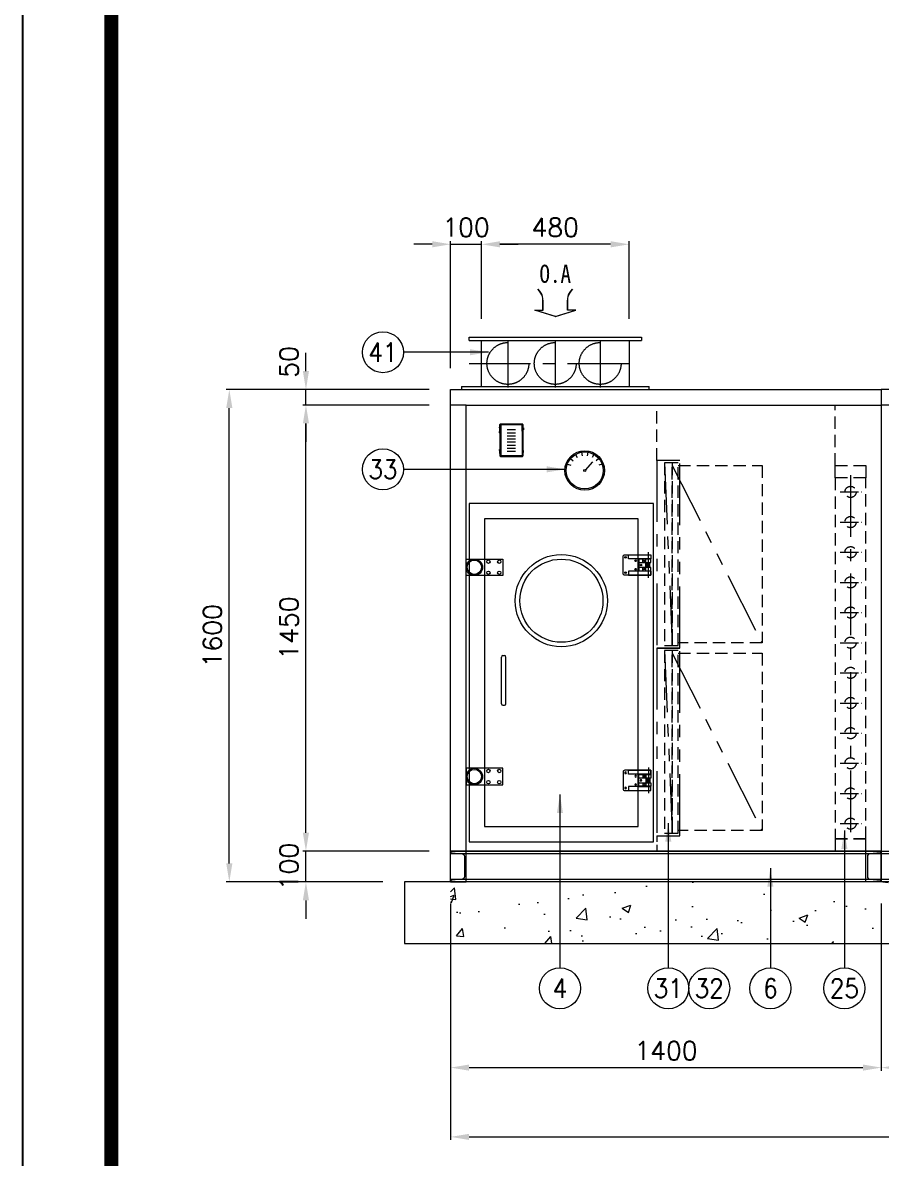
# Model space of a CAD drawing. Extents: x -122 to 18192, y -547 to 12454.
# Drawn here: x -122 to 2669, y 1709 to 5399 of the extents above; entities that cross this region are included whole.
import ezdxf
from ezdxf.enums import TextEntityAlignment as Align

# ---------------------------------------------------------------- set-up
doc = ezdxf.new("R2010")
doc.units = 0
doc.header["$LTSCALE"] = 80
doc.header["$MEASUREMENT"] = 0
for name, pattern in [('CEN', [26, 20, -2, 2, -2]), ('CENTER2', [1.125, 0.75, -0.125, 0.125, -0.125]), ('CENTERX2', [4, 2.5, -0.5, 0.5, -0.5]), ('HID', [6, 4, -2]), ('HIDDEN', [0.375, 0.25, -0.125]), ('HIDDENX2', [0.75, 0.5, -0.25]), ('PHANTOM', [5, 2.5, -0.5, 0.5, -0.5, 0.5, -0.5]), ('PHANTOMX2', [5, 2.5, -0.5, 0.5, -0.5, 0.5, -0.5])]:
    doc.linetypes.add(name, pattern=pattern)
doc.layers.get('0').update_dxf_attribs({"linetype": 'CONTINUOUS', "lineweight": 18})
doc.layers.get('DEFPOINTS').update_dxf_attribs({"linetype": 'CONTINUOUS', "lineweight": 18})
for name, color, linetype, lineweight in [('2', 2, 'HIDDENX2', 18), ('ACT', 7, 'CONTINUOUS', 18), ('CEN', 1, 'CEN', 18), ('DIM', 4, 'CONTINUOUS', 18), ('LIN', 2, 'CONTINUOUS', 18), ('NO', 2, 'CONTINUOUS', 18), ('PHAN', 2, 'PHANTOM', 18), ('S', 3, 'CONTINUOUS', 18), ('SMS', 220, 'CONTINUOUS', 18), ('SOL-M-1', 4, 'CONTINUOUS', 18)]:
    doc.layers.add(name, color=color, linetype=linetype, lineweight=lineweight)
doc.layers.add('FORM', color=7, linetype='CONTINUOUS')
doc.styles.add('GSC', font='romans.shx', dxfattribs={"width": 0.8, "height": 4, "bigfont": 'ghs.shx'})
doc.styles.add('ITALICT', font='TXT', dxfattribs={"width": 0.95, "height": 3})
doc.styles.get("Standard").update_dxf_attribs({"font": 'txt.shx', "bigfont": '2hs.shx'})
doc.dimstyles.get("Standard").update_dxf_attribs({"dimscale": 0, "dimtxt": 60, "dimasz": 60, "dimexe": 10, "dimexo": 70, "dimgap": 25, "dimtad": 1, "dimdec": 0, "dimlfac": -1, "dimzin": 0, "dimdsep": 46, "dimtxsty": 'Standard', "dimcen": 0, "dimclrd": 1, "dimclre": 1, "dimadec": 0, "dimazin": 0, "dimtfac": 1, "dimtdec": 0, "dimtix": 1, "dimtmove": 1, "dimatfit": 2, "dimfxl": 0, "dimtolj": 1, "dimtzin": 0, "dimlwd": 5, "dimlwe": 5, "dimarcsym": 0})

# ---------------------------------------------------------------- blocks, each defined once
blk = doc.blocks.new('*D13')
at = {"color": 1, "linetype": 'Continuous', "lineweight": 5}
for p, q in [((1269, 2536.9), (1269, 1993.4)), ((2669, 2536.9), (2669, 1993.4)), ((1329, 2003.4), (2609, 2003.4))]:
    blk.add_line(p, q, dxfattribs=at)
at = {"color": 1, "linetype": 'Continuous'}
for points in [[(1329, 2013.4), (1329, 1993.4), (1269, 2003.4)], [(2609, 2013.4), (2609, 1993.4), (2669, 2003.4)]]:
    blk.add_solid(points, dxfattribs=at)
at = {"layer": 'DEFPOINTS', "color": 0, "linetype": 'Continuous'}
for p in [(1269, 2606.9), (2669, 2606.9), (2669, 2003.4)]:
    blk.add_point(p, dxfattribs=at)
at = {"color": 0, "linetype": 'Continuous', "insert": (1969, 2058.4), "char_height": 60, "attachment_point": 5}
blk.add_mtext('\\A1;1400', dxfattribs=at)
blk = doc.blocks.new('*D15')
at = {"color": 1, "linetype": 'Continuous', "lineweight": 5}
for p, q in [((1369, 4436.9), (1369, 4689.2)), ((1849, 4436.9), (1849, 4689.2)), ((1789, 4679.2), (1429, 4679.2))]:
    blk.add_line(p, q, dxfattribs=at)
at = {"color": 1, "linetype": 'Continuous'}
for points in [[(1429, 4689.2), (1429, 4669.2), (1369, 4679.2)], [(1789, 4689.2), (1789, 4669.2), (1849, 4679.2)]]:
    blk.add_solid(points, dxfattribs=at)
at = {"layer": 'DEFPOINTS', "color": 0, "linetype": 'Continuous'}
for p in [(1369, 4679.2), (1369, 4366.9), (1849, 4366.9)]:
    blk.add_point(p, dxfattribs=at)
at = {"color": 0, "linetype": 'Continuous', "insert": (1609, 4734.2), "char_height": 60, "attachment_point": 5}
blk.add_mtext('\\A1;480', dxfattribs=at)
blk = doc.blocks.new('*D17')
at = {"color": 1, "linetype": 'Continuous', "lineweight": 5}
for p, q in [((798.5, 2766.9), (798.5, 2826.9)), ((1199, 2706.9), (788.5, 2706.9)), ((798.5, 2606.9), (798.5, 2706.9)), ((1049, 2606.9), (788.5, 2606.9)), ((798.5, 2546.9), (798.5, 2486.9))]:
    blk.add_line(p, q, dxfattribs=at)
at = {"color": 1, "linetype": 'Continuous'}
for points in [[(788.5, 2766.9), (808.5, 2766.9), (798.5, 2706.9)], [(788.5, 2546.9), (808.5, 2546.9), (798.5, 2606.9)]]:
    blk.add_solid(points, dxfattribs=at)
at = {"layer": 'DEFPOINTS', "color": 0, "linetype": 'Continuous'}
for p in [(798.5, 2706.9), (1269, 2706.9), (1119, 2606.9)]:
    blk.add_point(p, dxfattribs=at)
at = {"color": 0, "linetype": 'Continuous', "insert": (743.5, 2656.9), "char_height": 60, "attachment_point": 5, "rotation": 90}
blk.add_mtext('\\A1;100', dxfattribs=at)
blk = doc.blocks.new('*D18')
at = {"color": 1, "linetype": 'Continuous', "lineweight": 5}
for p, q in [((1199, 4156.9), (788.5, 4156.9)), ((798.5, 2766.9), (798.5, 4096.9)), ((1199, 2706.9), (788.5, 2706.9))]:
    blk.add_line(p, q, dxfattribs=at)
at = {"color": 1, "linetype": 'Continuous'}
for points in [[(788.5, 4096.9), (808.5, 4096.9), (798.5, 4156.9)], [(788.5, 2766.9), (808.5, 2766.9), (798.5, 2706.9)]]:
    blk.add_solid(points, dxfattribs=at)
at = {"layer": 'DEFPOINTS', "color": 0, "linetype": 'Continuous'}
for p in [(798.5, 4156.9), (1269, 4156.9), (1269, 2706.9)]:
    blk.add_point(p, dxfattribs=at)
at = {"color": 0, "linetype": 'Continuous', "insert": (743.5, 3431.9), "char_height": 60, "attachment_point": 5, "rotation": 90}
blk.add_mtext('\\A1;1450', dxfattribs=at)
blk = doc.blocks.new('A$C25B1713D')
for p, q in [((47.6, 161.6), (55.6, 147.7)), ((74.8, 171.5), (77.6, 155.7)), ((103.8, 171.5), (101, 155.7)), ((131.1, 161.6), (123, 147.7)), ((10.9, 117.9), (26, 112.4)), ((25.4, 143), (37.7, 132.7)), ((93.4, 91.3), (126.3, 128)), ((153.3, 143), (141, 132.7)), ((167.8, 117.9), (152.7, 112.4))]:
    blk.add_line(p, q)
for radius in [89.3, 83.5, 4.57]:
    blk.add_circle((89.3, 89.3), radius)
blk = doc.blocks.new('M-F')
at = {"color": 2, "linetype": 'HIDDENX2'}
for points in [[(25.3, 8), (50.3, 8), (50.3, 602), (25.3, 602)], [(50.3, 8), (70, 8), (70, 602), (50.3, 602)]]:
    blk.add_lwpolyline(points, close=True, dxfattribs=at)
blk.add_lwpolyline([(70, 593.2), (342.3, 593.2), (342.3, 16.8), (70, 16.8)], dxfattribs=at)
at = {"layer": 'SMS', "linetype": 'PHANTOMX2'}
blk.add_lwpolyline([(0, 0), (75, 0), (75, 610), (0, 610)], close=True, dxfattribs=at)
at = {"layer": 'SOL-M-1', "color": 1, "linetype": 'PHANTOMX2'}
for p, q in [((25.3, 602), (50.3, 8)), ((50.3, 593.2), (342.3, 16.8))]:
    blk.add_line(p, q, dxfattribs=at)
blk = doc.blocks.new('*D21')
at = {"color": 1, "linetype": 'Continuous', "lineweight": 5}
for p, q in [((2669, 2536.9), (2669, 1993.4)), ((3569, 2536.9), (3569, 1993.4)), ((3509, 2003.4), (2729, 2003.4))]:
    blk.add_line(p, q, dxfattribs=at)
at = {"color": 1, "linetype": 'Continuous'}
for points in [[(2729, 2013.4), (2729, 1993.4), (2669, 2003.4)], [(3509, 2013.4), (3509, 1993.4), (3569, 2003.4)]]:
    blk.add_solid(points, dxfattribs=at)
at = {"layer": 'DEFPOINTS', "color": 0, "linetype": 'Continuous'}
for p in [(2669, 2606.9), (3569, 2606.9), (2669, 2003.4)]:
    blk.add_point(p, dxfattribs=at)
at = {"color": 0, "linetype": 'Continuous', "insert": (3119, 2058.4), "char_height": 60, "attachment_point": 5}
blk.add_mtext('\\A1;900', dxfattribs=at)
blk = doc.blocks.new('*D22')
at = {"color": 1, "linetype": 'Continuous', "lineweight": 5}
for p, q in [((1269, 4276.9), (1269, 4689.2)), ((1369, 4436.9), (1369, 4689.2)), ((1209, 4679.2), (1149, 4679.2)), ((1269, 4679.2), (1369, 4679.2)), ((1429, 4679.2), (1489, 4679.2))]:
    blk.add_line(p, q, dxfattribs=at)
at = {"color": 1, "linetype": 'Continuous'}
for points in [[(1209, 4689.2), (1209, 4669.2), (1269, 4679.2)], [(1429, 4689.2), (1429, 4669.2), (1369, 4679.2)]]:
    blk.add_solid(points, dxfattribs=at)
at = {"layer": 'DEFPOINTS', "color": 0, "linetype": 'Continuous'}
for p in [(1369, 4679.2), (1369, 4366.9), (1269, 4206.9)]:
    blk.add_point(p, dxfattribs=at)
at = {"color": 0, "linetype": 'Continuous', "insert": (1319, 4734.2), "char_height": 60, "attachment_point": 5}
blk.add_mtext('\\A1;100', dxfattribs=at)
blk = doc.blocks.new('*D28')
at = {"color": 1, "linetype": 'Continuous', "lineweight": 5}
for p, q in [((1269, 2536.9), (1269, 1768.2)), ((6869, 2536.9), (6869, 1768.2)), ((1329, 1778.2), (6809, 1778.2))]:
    blk.add_line(p, q, dxfattribs=at)
at = {"color": 1, "linetype": 'Continuous'}
for points in [[(1329, 1788.2), (1329, 1768.2), (1269, 1778.2)], [(6809, 1788.2), (6809, 1768.2), (6869, 1778.2)]]:
    blk.add_solid(points, dxfattribs=at)
at = {"layer": 'DEFPOINTS', "color": 0, "linetype": 'Continuous'}
for p in [(1269, 2606.9), (6869, 2606.9), (6869, 1778.2)]:
    blk.add_point(p, dxfattribs=at)
at = {"color": 0, "linetype": 'Continuous', "insert": (4069, 1833.2), "char_height": 60, "attachment_point": 5}
blk.add_mtext('\\A1;5600', dxfattribs=at)
blk = doc.blocks.new('*D33')
at = {"color": 1, "linetype": 'Continuous', "lineweight": 5}
for p, q in [((1199, 4206.9), (539.4, 4206.9)), ((549.4, 2666.9), (549.4, 4146.9)), ((1049, 2606.9), (539.4, 2606.9))]:
    blk.add_line(p, q, dxfattribs=at)
at = {"color": 1, "linetype": 'Continuous'}
for points in [[(539.4, 4146.9), (559.4, 4146.9), (549.4, 4206.9)], [(539.4, 2666.9), (559.4, 2666.9), (549.4, 2606.9)]]:
    blk.add_solid(points, dxfattribs=at)
at = {"layer": 'DEFPOINTS', "color": 0, "linetype": 'Continuous'}
for p in [(549.4, 4206.9), (1269, 4206.9), (1119, 2606.9)]:
    blk.add_point(p, dxfattribs=at)
at = {"color": 0, "linetype": 'Continuous', "insert": (494.4, 3406.9), "char_height": 60, "attachment_point": 5, "rotation": 90}
blk.add_mtext('\\A1;1600', dxfattribs=at)
blk = doc.blocks.new('경첩')
at = {"layer": 'PHAN'}
blk.add_line((0, -41.4), (0, 41.4), dxfattribs=at)
at = {"layer": 'SOL-M-1'}
for p, q in [((-33, 20), (7.7, 20)), ((-33, -19.6), (-33, 20)), ((7.7, 18.9), (-30.8, 18.9)), ((-30.8, 18.9), (-30.8, -18.5)), ((-30.8, 7.9), (7.7, 7.9)), ((-17.6, 7.9), (-17.6, 18.9)), ((-8.8, -18.5), (-8.8, 18.9)), ((-4.4, -7.5), (-4.4, 7.9)), ((4.4, -7.5), (4.4, 7.9)), ((7.7, 7.9), (7.7, 18.9)), ((7.7, -19.6), (-33, -19.6)), ((7.7, -7.5), (-30.8, -7.5)), ((-30.8, -18.5), (7.7, -18.5)), ((-17.6, -18.5), (-17.6, -7.5)), ((7.7, -7.5), (4.4, -7.5)), ((7.7, -18.5), (7.7, -7.5))]:
    blk.add_line(p, q, dxfattribs=at)
blk.add_lwpolyline([(7.7, -19.6), (7.7, -32.8), (-77, -32.8, -0.414214), (-82.5, -27.3), (-82.5, 27.7, -0.414214), (-77, 33.2), (7.7, 33.2), (7.7, 20)], format="xyb", dxfattribs=at)
for points in [[(7.7, 33.2), (7.7, 20), (-64.9, 20), (-64.9, 33.2)], [(7.7, -32.8), (7.7, -19.6), (-64.9, -19.6), (-64.9, -32.8)]]:
    blk.add_lwpolyline(points, close=True, dxfattribs=at)
for centre in [(-74.2, 25), (-41.2, 14), (-24.2, 0.2), (-13.2, 13.4), (-74.2, -24.5), (-41.2, -13.5), (-13.2, -13)]:
    blk.add_circle(centre, 2.75, dxfattribs=at)
blk = doc.blocks.new('500Wx1000H(SightGlass)')
at = {"layer": 'S', "lineweight": 15}
for p, q in [((9.9, 1100), (9.9, 0)), ((609.9, 1100), (9.9, 1100)), ((609.9, 0), (609.9, 1100)), ((59.9, 1050), (59.9, 50)), ((559.9, 1050), (59.9, 1050)), ((559.9, 50), (559.9, 1050)), ((114.9, 449), (114.9, 601)), ((119.9, 606), (124.9, 606)), ((129.9, 449), (129.9, 601)), ((119.9, 444), (124.9, 444)), ((59.9, 50), (559.9, 50)), ((9.9, 0), (609.9, 0))]:
    blk.add_line(p, q, dxfattribs=at)
for points in [[(0, 919.5), (119.9, 919.5), (119.9, 866), (0, 866)], [(0, 185.6), (119.9, 185.6), (119.9, 239.2), (0, 239.2)]]:
    blk.add_lwpolyline(points, close=True, dxfattribs=at)
for centre, radius in [((309.9, 784), 150), ((26.8, 892.7), 26.8), ((26.8, 892.7), 23.3), ((72.9, 910.8), 5.52), ((108, 910.8), 5.52), ((72.9, 874.7), 5.52), ((108, 874.7), 5.52), ((26.8, 212.4), 26.8), ((26.8, 212.4), 23.3), ((72.9, 230.5), 5.52), ((108, 230.5), 5.52), ((72.9, 194.3), 5.52), ((108, 194.3), 5.52)]:
    blk.add_circle(centre, radius, dxfattribs=at)
at = {"layer": 'S', "linetype": 'Continuous', "lineweight": 15}
blk.add_circle((309.9, 784), 135, dxfattribs=at)
at = {"layer": 'S', "lineweight": 15}
for centre, start, end in [((119.9, 601), 90, 180), ((124.9, 601), 0, 90), ((119.9, 449), 180, 270), ((124.9, 449), 270, 0)]:
    blk.add_arc(centre, 5, start, end, dxfattribs=at)
at = {"lineweight": 15}
blk.add_blockref('경첩', (592.8, 899.8), dxfattribs=at)
at = {"lineweight": 15, "xscale": -1, "rotation": 180}
blk.add_blockref('경첩', (592.8, 200.2), dxfattribs=at)
blk = doc.blocks.new('*D38')
at = {"color": 1, "linetype": 'Continuous', "lineweight": 5}
for p, q in [((798.5, 4266.9), (798.5, 4326.9)), ((1199, 4206.9), (788.5, 4206.9)), ((798.5, 4156.9), (798.5, 4206.9)), ((1199, 4156.9), (788.5, 4156.9)), ((798.5, 4096.9), (798.5, 4036.9))]:
    blk.add_line(p, q, dxfattribs=at)
at = {"color": 1, "linetype": 'Continuous'}
for points in [[(788.5, 4266.9), (808.5, 4266.9), (798.5, 4206.9)], [(788.5, 4096.9), (808.5, 4096.9), (798.5, 4156.9)]]:
    blk.add_solid(points, dxfattribs=at)
at = {"layer": 'DEFPOINTS', "color": 0, "linetype": 'Continuous'}
for p in [(798.5, 4206.9), (1269, 4206.9), (1269, 4156.9)]:
    blk.add_point(p, dxfattribs=at)
at = {"color": 0, "linetype": 'Continuous', "insert": (743.5, 4296.9), "char_height": 60, "attachment_point": 5, "rotation": 90}
blk.add_mtext('\\A1;50', dxfattribs=at)
blk = doc.blocks.new('LED LAMP')
at = {"lineweight": 0}
for p, q in [((-39.2, 91.9), (-39.2, 94.4)), ((-39.2, 94.4), (-37.5, 94.4)), ((-39.2, 91.9), (-39.2, 84.6)), ((-39.2, 91.9), (-36.9, 91.9)), ((-39.2, 84.6), (-39.2, 82.1)), ((-39.2, 84.6), (-36.9, 84.6)), ((-39.2, 82.1), (-37.5, 82.1)), ((-38.2, 91.9), (-38.2, 84.6)), ((-37.5, 94.4), (-37.5, 102.2)), ((-37.5, 91.9), (-37.5, 84.6)), ((-37.5, 81.1), (-37.5, 82.1)), ((-37.5, 74.1), (-37.5, 21.3)), ((-36.9, 84.6), (-36.9, 91.9)), ((-36.7, 101.6), (-36.7, 1.7)), ((35.5, 104.2), (-35.5, 104.2)), ((-35.4, 100.9), (-35.4, 2.4)), ((35, 103.3), (-35, 103.3)), ((-34.8, 100.9), (-34.8, 2.4)), ((34.3, 102.1), (-34.3, 102.1)), ((34.3, 101.5), (-34.3, 101.5)), ((34.8, 81.1), (34.8, 100.9)), ((34.8, 81.1), (34.8, 2.4)), ((35.4, 81.1), (35.4, 100.9)), ((35.4, 81.1), (35.4, 2.4)), ((36.7, 81.1), (36.7, 101.6)), ((36.7, 81.1), (36.7, 1.7)), ((37.5, 102.2), (37.5, 1.1)), ((37.5, 92), (38.6, 92)), ((37.5, 85), (38.6, 85)), ((37.8, 92), (37.8, 85)), ((38.1, 92), (38.1, 85)), ((38.9, 91.7), (38.9, 85.3)), ((-39.2, 18.7), (-39.2, 21.3)), ((-39.2, 21.3), (-37.5, 21.3)), ((-39.2, 18.7), (-36.9, 18.7)), ((-39.2, 18.7), (-39.2, 11.5)), ((-39.2, 11.5), (-39.2, 8.9)), ((-39.2, 11.5), (-36.9, 11.5)), ((-39.2, 8.9), (-37.5, 8.9)), ((-38.2, 11.5), (-38.2, 18.7)), ((-37.5, 11.5), (-37.5, 18.7)), ((-37.5, 8.9), (-37.5, 1.1)), ((-36.9, 18.7), (-36.9, 11.5)), ((-35, 0), (35, 0)), ((-34.3, 1.8), (34.3, 1.8)), ((-34.3, 1.3), (34.3, 1.3)), ((37.5, 18.3), (38.6, 18.3)), ((37.5, 11.3), (38.6, 11.3)), ((37.8, 11.3), (37.8, 18.3)), ((38.1, 11.3), (38.1, 18.3)), ((38.9, 11.6), (38.9, 18)), ((-35.5, -0.8), (35.5, -0.8))]:
    blk.add_line(p, q, dxfattribs=at)
at = {"linetype": 'Continuous'}
for p, q in [((-13.7, 86.1), (13.7, 86.1)), ((-13.7, 76.1), (13.7, 76.1)), ((-13.7, 66.1), (13.7, 66.1)), ((-13.7, 56.1), (13.7, 56.1)), ((-13.7, 46.1), (13.7, 46.1)), ((-13.7, 36.1), (13.7, 36.1)), ((-13.7, 26.1), (13.7, 26.1)), ((-13.7, 16.1), (13.7, 16.1))]:
    blk.add_line(p, q, dxfattribs=at)
at = {"lineweight": 0}
blk.add_circle((-38.3, 77.6), 0.839, dxfattribs=at)
for centre, radius, start, end in [((-38.3, 77.6), 1.96, 103.3424, 256.6576), ((-39.2, 81.1), 1.68, 283.3424, 0), ((-39.2, 74.1), 1.68, 0, 76.6576), ((-35.5, 102.2), 1.96, 90, 180), ((-35, 101.6), 1.68, 90, 180), ((-34.3, 100.9), 1.12, 90, 180), ((-34.3, 100.9), 0.559, 90, 180), ((34.3, 100.9), 1.12, 0, 90), ((34.3, 100.9), 0.559, 0, 90), ((35, 101.6), 1.68, 0, 90), ((35.5, 102.2), 1.96, 0, 90), ((38.6, 91.7), 0.28, 0, 90), ((38.6, 85.3), 0.28, 270, 0), ((-35.5, 1.1), 1.96, 180, 270), ((-35, 1.7), 1.68, 180, 270), ((-34.3, 2.4), 1.12, 180, 270), ((-34.3, 2.4), 0.559, 180, 270), ((34.3, 2.4), 1.12, 270, 0), ((34.3, 2.4), 0.559, 270, 0), ((35, 1.7), 1.68, 270, 0), ((35.5, 1.1), 1.96, 270, 0), ((38.6, 18), 0.28, 0, 90), ((38.6, 11.6), 0.28, 270, 0)]:
    blk.add_arc(centre, radius, start, end, dxfattribs=at)
blk = doc.blocks.new('form')
at = {"layer": 'FORM', "color": 3}
blk.add_lwpolyline([(0, 562.79), (792.83, 562.79), (792.83, 0), (0, 0)], close=True, dxfattribs=at)
at = {"layer": 'FORM', "color": 2, "const_width": 1.94}
blk.add_lwpolyline([(12.48, 6.47), (12.48, 555.28), (781.78, 555.28), (781.78, 6.47)], close=True, dxfattribs=at)
blk = doc.blocks.new('A$C26723A73')
at = {"xscale": 20, "yscale": 20, "zscale": 20}
blk.add_blockref('form', (0, -11255.8), dxfattribs=at)

msp = doc.modelspace()

# ---------------------------------------------------------------- hatches: boundary and pattern name
at = {"linetype": 'Continuous'}
h = msp.add_hatch(dxfattribs=at)
h.set_pattern_fill('AR-CONC', color=256, scale=40, style=0)
h.set_pattern_definition([(50, (-618.95, 526.57), (286.904, -25.101), [30, -330]), (355, (-618.95, 526.57), (-55.5, 300.877), [24, -264]), (100.4514, (-595.04, 524.48), (231.404, 275.776), [25.496, -280.457]), (46.184, (-618.95, 606.57), (426.896, -66.208), [45, -495]), (96.6356, (-583.37, 601.05), (373.865, 389.647), [38.244, -420.685]), (351.184, (-618.95, 606.57), (373.865, 389.647), [36, -396]), (21, (-578.95, 586.57), (238.763, -161.0476), [30, -330]), (326, (-578.95, 586.57), (97.326, 290.06), [24, -264]), (71.4514, (-559.05, 573.15), (336.089, 129.012), [25.496, -280.457]), (37.5, (-618.95, 526.57), (4.864, 133.1575), [0, -260.8, 0, -268, 0, -265]), (7.5, (-618.95, 526.57), (105.2278, 157.7647), [0, -152.8, 0, -254.8, 0, -101]), (327.5, (-708.15, 526.57), (213.529, -9.022), [0, -100, 0, -312, 0, -414]), (317.5, (-748.15, 526.57), (233.2745, 40.042), [0, -130, 0, -207.2, 0, -294])])
h.paths.add_polyline_path([(1269, 2406.9), (6669, 2406.9), (6669, 2606.9), (1269, 2606.9)])

# ---------------------------------------------------------------- linework, layer by layer
msp.add_line((1319, 4156.9), (1269, 4156.9), dxfattribs=at)
at = {"color": 2, "linetype": 'HIDDENX2'}
for p, q in [((1939, 3976.9), (1939, 4156.9)), ((2519, 3959.9), (2519, 4156.9))]:
    msp.add_line(p, q, dxfattribs=at)
at = {"linetype": 'Continuous'}
for points in [[(1319, 4156.9), (2669, 4156.9), (2669, 2706.9), (1319, 2706.9)], [(3569, 4156.9), (2669, 4156.9), (2669, 2706.9), (3569, 2706.9)], [(2669, 2606.9), (1269, 2606.9), (1269, 2706.9), (2669, 2706.9)], [(2669, 2614.9), (1269, 2614.9), (1269, 2698.9), (2669, 2698.9)], [(3569, 2606.9), (2669, 2606.9), (2669, 2706.9), (3569, 2706.9)], [(3569, 2614.9), (2669, 2614.9), (2669, 2698.9), (3569, 2698.9)], [(1119, 2406.9), (7569, 2406.9), (7569, 2606.9), (1119, 2606.9)]]:
    msp.add_lwpolyline(points, close=True, dxfattribs=at)
at = {"color": 2, "linetype": 'HIDDENX2'}
for points in [[(2619, 3919.9), (2519, 3919.9), (2519, 3959.9), (2619, 3959.9), (2619, 3919.9), (2619, 3919.9)], [(2619, 3919.9), (2519, 3919.9), (2519, 2746.9), (2619, 2746.9), (2619, 3919.9), (2619, 3919.9)], [(2619, 2746.9), (2519, 2746.9), (2519, 2706.9), (2619, 2706.9), (2619, 2746.9), (2619, 2746.9)]]:
    msp.add_lwpolyline(points, dxfattribs=at)
at = {"linetype": 'Continuous'}
for points in [[(1319, 2706.9), (1269, 2706.9), (1269, 2705.1, 0.388879), (1272.6, 2701.1), (1306.7, 2698.1, -0.388879), (1314, 2690.1), (1314, 2623.7, -0.388879), (1306.7, 2615.8), (1272.6, 2612.8, 0.388879), (1269, 2608.8), (1269, 2606.9), (1319, 2606.9), (1319, 2706.9)], [(2619, 2706.9), (2669, 2706.9), (2669, 2705.1, -0.388879), (2665.3, 2701.1), (2631.3, 2698.1, 0.388879), (2624, 2690.1), (2624, 2623.7, 0.388879), (2631.3, 2615.8), (2665.3, 2612.8, -0.388879), (2669, 2608.8), (2669, 2606.9), (2619, 2606.9), (2619, 2706.9)]]:
    msp.add_lwpolyline(points, format="xyb", dxfattribs=at)
at = {"color": 3, "linetype": 'HIDDENX2'}
for centre in [(2569, 3874.4), (2569, 3776.4), (2569, 3678.4), (2569, 3580.4), (2569, 3482.4), (2569, 3384.4), (2569, 3286.4), (2569, 3188.4), (2569, 3090.4), (2569, 2992.4), (2569, 2894.4), (2569, 2796.4)]:
    msp.add_circle(centre, 18.2, dxfattribs=at)
at = {"layer": '2', "linetype": 'ByBlock'}
for p, q in [((1329, 4376.9), (1889, 4376.9)), ((1329, 4366.9), (1329, 4376.9)), ((1329, 4366.9), (1889, 4366.9)), ((1369, 4216.9), (1369, 4366.9)), ((1849, 4366.9), (1849, 4216.9)), ((1889, 4376.9), (1889, 4366.9)), ((1304, 4216.9), (1914, 4216.9)), ((1304, 4216.9), (1304, 4206.9)), ((1914, 4206.9), (1914, 4216.9)), ((1304, 4206.9), (1914, 4206.9))]:
    msp.add_line(p, q, dxfattribs=at)
at = {"layer": '2', "linetype": 'HID'}
for centre in [(1455, 4291.9), (1609, 4291.9), (1755, 4291.9)]:
    msp.add_circle(centre, 68, dxfattribs=at)
at = {"layer": 'ACT', "color": 2, "linetype": 'HIDDEN'}
msp.add_line((1939, 2756.9), (1939, 2706.9), dxfattribs=at)
at = {"layer": 'ACT', "color": 4, "linetype": 'Continuous'}
for centre in [(1048.9, 4328.4), (1048.9, 3947.8), (1624.3, 2261.2), (1976.4, 2261.2), (2109.5, 2261.2), (2308.4, 2261.2), (2549, 2261.2)]:
    msp.add_circle(centre, 66.6, dxfattribs=at)
at = {"layer": 'CEN', "linetype": 'CENTERX2'}
for p, q in [((1455, 4364.7), (1455, 4214.1)), ((1609, 4364.7), (1609, 4214.1)), ((1755, 4364.7), (1755, 4214.1)), ((1329, 4291.9), (1889, 4291.9)), ((2569, 3928.9), (2569, 2738.9))]:
    msp.add_line(p, q, dxfattribs=at)
at = {"layer": 'CEN', "color": 1, "linetype": 'CENTER2'}
for p, q in [((2535, 3874.4), (2605.3, 3874.4)), ((2535, 3776.4), (2605.3, 3776.4)), ((2535, 3678.4), (2605.3, 3678.4)), ((2535, 3580.4), (2605.3, 3580.4)), ((2535, 3482.4), (2605.3, 3482.4)), ((2535, 3384.4), (2605.3, 3384.4)), ((2535, 3286.4), (2605.3, 3286.4)), ((2535, 3188.4), (2605.3, 3188.4)), ((2535, 3090.4), (2605.3, 3090.4)), ((2535, 2992.4), (2605.3, 2992.4)), ((2535, 2894.4), (2605.3, 2894.4)), ((2535, 2796.4), (2605.3, 2796.4))]:
    msp.add_line(p, q, dxfattribs=at)
at = {"layer": 'LIN', "linetype": 'Continuous'}
for points in [[(1269, 4206.9), (2669, 4206.9), (2669, 2706.9), (1269, 2706.9)], [(3569, 4206.9), (2669, 4206.9), (2669, 2706.9), (3569, 2706.9)]]:
    msp.add_lwpolyline(points, close=True, dxfattribs=at)
at = {"layer": 'NO'}
for points in [[(1568.8, 4465.5), (1569, 4481.2), (1568.9, 4493.3), (1568.4, 4502.5), (1567.3, 4509.6), (1565.3, 4515.4), (1562.4, 4520.7), (1558.3, 4526.4), (1552.9, 4533.1)], [(1568.8, 4465.5), (1569, 4481.2), (1568.9, 4493.3), (1568.4, 4502.5), (1567.3, 4509.6), (1565.3, 4515.4), (1562.4, 4520.7), (1558.3, 4526.4), (1552.9, 4533.1)], [(1569.4, 4465.5), (1569.6, 4481.2), (1569.5, 4493.3), (1569, 4502.5), (1567.9, 4509.6), (1566, 4515.4), (1563.1, 4520.7), (1559, 4526.4), (1553.5, 4533.1)], [(1649.1, 4465.5), (1649, 4481.2), (1649.1, 4493.3), (1649.6, 4502.5), (1650.7, 4509.6), (1652.6, 4515.4), (1655.5, 4520.7), (1659.6, 4526.4), (1665.1, 4533.1)], [(1649.1, 4465.5), (1649, 4481.2), (1649.1, 4493.3), (1649.6, 4502.5), (1650.7, 4509.6), (1652.6, 4515.4), (1655.5, 4520.7), (1659.6, 4526.4), (1665.1, 4533.1)], [(1649.8, 4465.5), (1649.6, 4481.2), (1649.7, 4493.3), (1650.2, 4502.5), (1651.3, 4509.6), (1653.3, 4515.4), (1656.2, 4520.7), (1660.3, 4526.4), (1665.7, 4533.1)]]:
    msp.add_lwpolyline(points, dxfattribs=at)
for points in [[(1609, 4444.5), (1542.3, 4465.5), (1568.8, 4465.5, 1.825411)], [(1609, 4444.5), (1542.3, 4465.5), (1568.8, 4465.5, 1.825411)], [(1609.6, 4444.5), (1542.9, 4465.5), (1569.4, 4465.5, 1.825411)], [(1609, 4444.5), (1675.7, 4465.5), (1649.1, 4465.5, -1.825411)], [(1609, 4444.5), (1675.7, 4465.5), (1649.1, 4465.5, -1.825411)], [(1609.6, 4444.5), (1676.3, 4465.5), (1649.8, 4465.5, -1.825411)]]:
    msp.add_lwpolyline(points, format="xyb", dxfattribs=at)

# ---------------------------------------------------------------- block references
at = {"linetype": 'Continuous'}
for name, p, xscale, yscale, zscale in [('A$C26723A73', (-122.2, 12453.6), 1.154999999999999, 1.154999999999859, 1.155), ('A$C25B1713D', (1640.5, 3879.9), 0.7200000000011642, 0.7199999999993452, 0.7200000000000001)]:
    msp.add_blockref(name, p, dxfattribs=dict(at, xscale=xscale, yscale=yscale, zscale=zscale))
for name, p in [('LED LAMP', (1466.6, 3990.8)), ('M-F', (1939, 3366.9)), ('500Wx1000H(SightGlass)', (1319, 2736.9)), ('M-F', (1939, 2756.9))]:
    msp.add_blockref(name, p, dxfattribs=at)

# ---------------------------------------------------------------- texts
at = {"style": 'GSC', "width": 0.9}
for s, height, p in [('41', 61.37, (1048.9, 4328.4)), ('33', 61.37, (1048.9, 3947.8)), ('4', 61.4, (1624.3, 2261.2)), ('31', 61.37, (1976.4, 2261.2)), ('32', 61.37, (2109.5, 2261.2)), ('6', 61.4, (2308.4, 2261.2)), ('25', 61.37, (2549, 2261.2))]:
    msp.add_text(s, height=height, dxfattribs=at).set_placement(p, align=Align.MIDDLE)
at = {"layer": 'DIM', "color": 4, "linetype": 'ByBlock', "style": 'ITALICT', "width": 0.85}
msp.add_text('O.A', height=59.15, dxfattribs=at).set_placement((1609, 4583.4), align=Align.MIDDLE_CENTER)

# ---------------------------------------------------------------- dimensions: what is measured, and where the dimension line sits
at = {"linetype": 'Continuous'}
for base, p1, p2, angle, picture, middle in [((1369, 4679.2), (1269, 4206.9), (1369, 4366.9), 180, '*D22', (1319, 4734.2)), ((549.4, 4206.9), (1119, 2606.9), (1269, 4206.9), 90, '*D33', (494.4, 3406.9)), ((798.5, 4156.9), (1269, 2706.9), (1269, 4156.9), 90, '*D18', (743.5, 3431.9)), ((798.5, 2706.9), (1119, 2606.9), (1269, 2706.9), 90, '*D17', (743.5, 2656.9))]:
    dim = msp.add_linear_dim(base=base, p1=p1, p2=p2, angle=angle, dimstyle='Standard', override={"dimscale": 1}, dxfattribs=at)
    dim.commit()
    dim.dimension.update_dxf_attribs({"geometry": picture, "text_midpoint": middle})
for base, p1, p2, picture, middle in [((1369, 4679.2), (1849, 4366.9), (1369, 4366.9), '*D15', (1609, 4734.2)), ((2669, 2003.4), (1269, 2606.9), (2669, 2606.9), '*D13', (1969, 2058.4)), ((6869, 1778.2), (1269, 2606.9), (6869, 2606.9), '*D28', (4069, 1833.2)), ((2669, 2003.4), (3569, 2606.9), (2669, 2606.9), '*D21', (3119, 2058.4))]:
    dim = msp.add_linear_dim(base=base, p1=p1, p2=p2, dimstyle='Standard', override={"dimscale": 1}, dxfattribs=at)
    dim.commit()
    dim.dimension.update_dxf_attribs({"geometry": picture, "text_midpoint": middle})
dim = msp.add_linear_dim(base=(798.5, 4206.9), p1=(1269, 4156.9), p2=(1269, 4206.9), angle=90, dimstyle='Standard', override={"dimscale": 1}, dxfattribs=at)
dim.commit()
dim.dimension.update_dxf_attribs({"geometry": '*D38', "text_midpoint": (798.5, 4296.9), "dimtype": 160})

# ---------------------------------------------------------------- leaders
for points in [[(1391.7, 4328.4), (1115.5, 4328.4)], [(1641.1, 3947.8), (1115.5, 3947.8)], [(1624.3, 2891.2), (1624.3, 2327.8)], [(1976.4, 2798.1), (1976.4, 2327.8)], [(2549, 2774.3), (2549, 2327.8)], [(2308.4, 2651.4), (2308.4, 2327.8)]]:
    msp.add_leader(points, dimstyle='Standard', override={"dimscale": 1})

doc.saveas('drawing.dxf')
